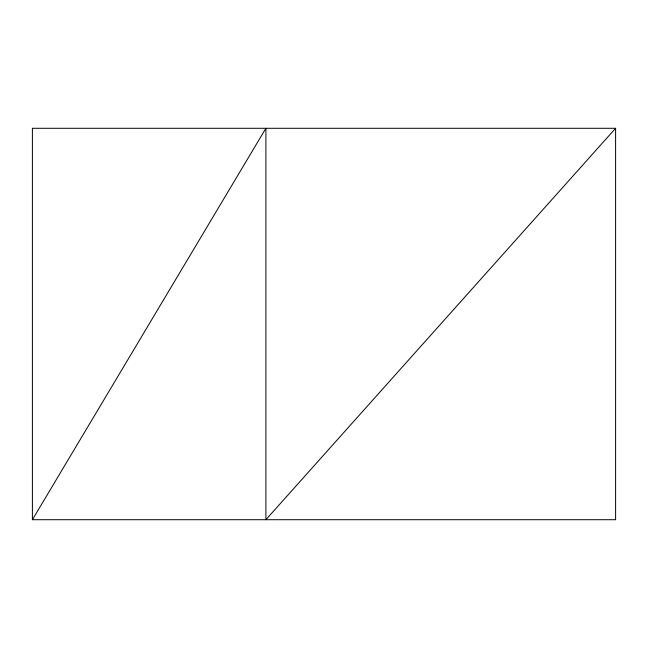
<?xml version="1.0" encoding="UTF-8"?>
<svg xmlns="http://www.w3.org/2000/svg" width="648" height="648" viewBox="0 0 648 648"><rect width="100%" height="100%" fill="white"/><g stroke="black" fill="none" stroke-linecap="round" stroke-linejoin="round"><path stroke-width="0.97" d="M32.4 519.712L265.899 128.288L265.899 519.712L615.6 128.288L32.4 128.288L32.4 519.712L615.6 519.712L615.6 128.288"/></g></svg>
